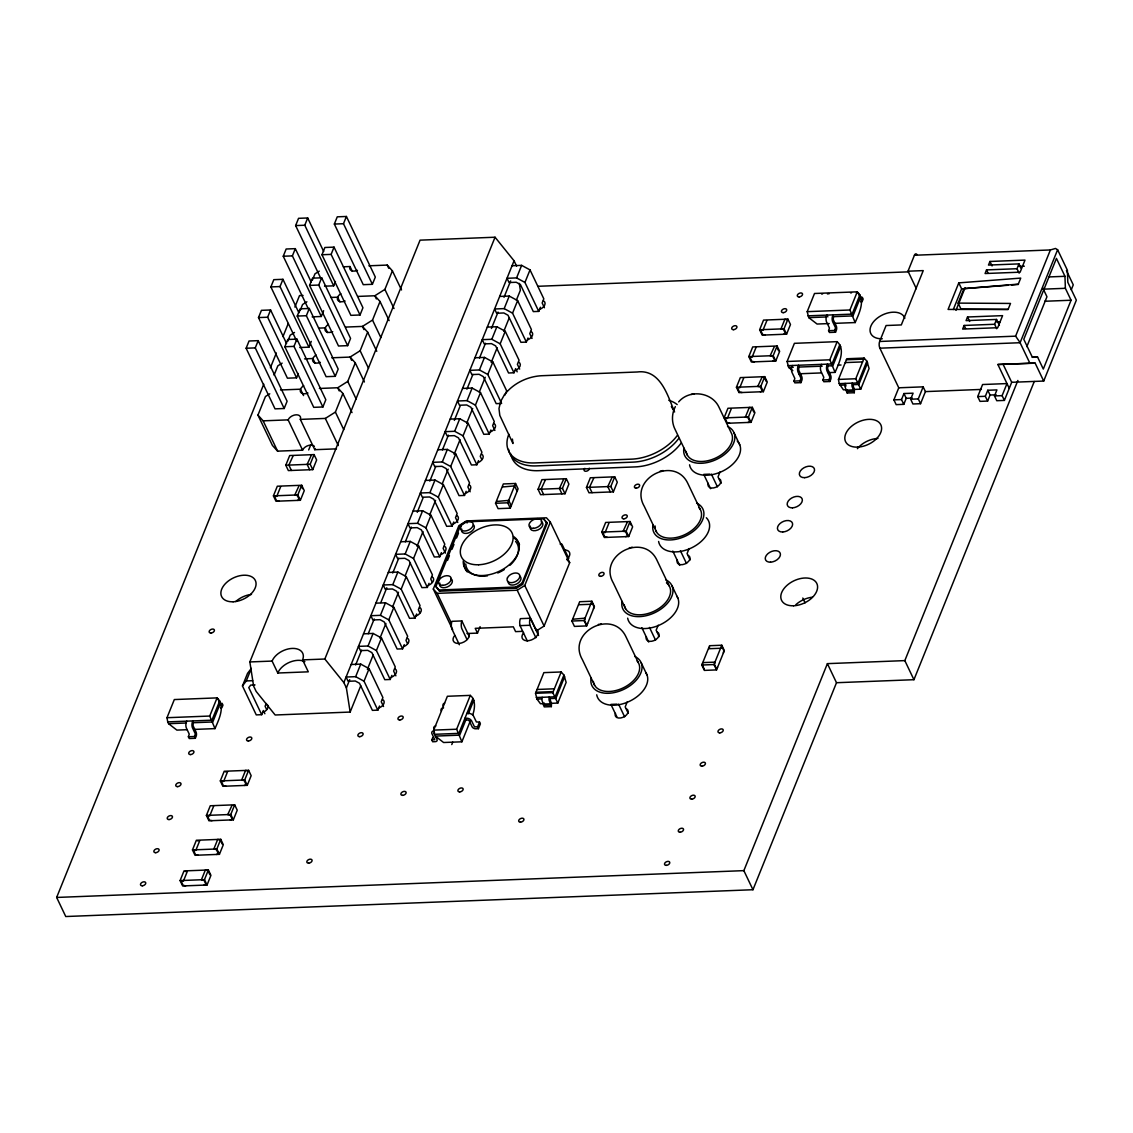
<?xml version="1.0" encoding="UTF-8"?>
<svg xmlns="http://www.w3.org/2000/svg" width="1133" height="1133" viewBox="0 0 1133 1133"><rect width="100%" height="100%" fill="white"/><g stroke="black" fill="none" stroke-linecap="round" stroke-linejoin="round"><path stroke-width="1.5" d="M847.611 391.352L847.201 393.009L854.282 392.726L854.438 389.455A3.399 1.501 87.8 0 0 854.098 388.633L852.186 383.138L851.945 385.985L854.282 392.726M500.574 401.748L498.987 408.546L499.809 415.429L512.966 443.527L512.413 439.066M246.13 348.256L249.048 341.005L258.197 340.651L287.102 401.252L284.185 408.503L275.036 408.857L246.13 348.256L255.265 347.888L258.197 340.651M298.305 373.479L296.549 377.827L287.414 378.181L258.494 317.58L261.426 310.343L270.575 309.975L286.55 343.469M296.733 341.146L270.872 286.918L273.804 279.667L282.938 279.313L298.914 312.807M308.36 308.884L283.25 256.242L286.167 249.005L295.316 248.651L311.292 282.145M320.724 278.208L295.628 225.58L298.546 218.329L307.694 217.975L323.67 251.469M296.549 377.827L267.643 317.226L270.575 309.975M299.778 347.519L308.927 347.165L280.021 286.564L282.938 279.313M312.156 316.858L321.305 316.489L292.399 255.888L295.316 248.651M324.534 286.182L333.683 285.828L304.777 225.226L307.694 217.975M1017.887 380.461L904.828 660.61L827.402 663.641L836.494 682.717L752.963 889.731L65.756 916.526L56.65 897.449L263.777 384.158M270.39 367.758L276.353 352.986M282.967 336.6L288.264 323.471M294.877 307.071L299.509 295.6L303.049 295.458M284.836 346.74L287.768 339.489L296.917 339.135L325.822 399.737L322.891 406.988L313.742 407.342L284.836 346.74L293.985 346.386L296.917 339.135M297.214 316.079L300.146 308.827L309.281 308.473L338.186 369.075L335.269 376.326L326.12 376.68L297.214 316.079L306.363 315.71L309.281 308.473M309.592 285.403L312.51 278.166L321.659 277.797L350.564 338.413L347.647 345.65L338.498 346.004L309.592 285.403L318.741 285.049L321.659 277.797M321.97 254.741L324.888 247.49L334.037 247.136L362.942 307.737L360.025 314.988L350.876 315.342L321.97 254.741L331.119 254.387L334.037 247.136M334.348 224.065L337.266 216.828L346.415 216.474L375.32 277.075L372.389 284.312L363.254 284.68L334.348 224.065L343.483 223.711L346.415 216.474M314.379 446.345A6.798 4.263 -25.5 0 0 308.162 445.566A6.798 4.263 -25.5 0 0 302.596 450.169L277.599 451.146L272.416 445.411L257.956 415.103L265.462 396.508L269.767 393.802M274.087 375.136L277.84 365.846L282.145 363.126M287.711 341.373L290.204 335.184L294.523 332.465M300.089 310.711L302.582 304.508L306.901 301.789M312.453 280.035L314.96 273.846L319.265 271.127M308.927 347.165L311.263 341.373M321.305 316.489L323.641 310.697M333.683 285.828L335.439 281.48M187.271 729.694L176.875 730.105L168.59 723.69L167.741 721.891L166.99 717.713L174.326 699.557L217.069 697.886C225.864 705.958 218.726 719.781 214.987 728.618L194.196 729.425M273.421 495.872L277.316 486.213L301.704 485.264L304.267 490.631L300.372 500.29L275.985 501.239L273.421 495.872L297.809 494.923L301.704 485.264M285.799 465.21L289.694 455.551L314.082 454.588L316.645 459.97L312.75 469.629L288.363 470.577L285.799 465.21L310.187 464.261L314.082 454.588M186.789 721.154L186.152 722.783A4.249 1.869 87.8 0 0 186.336 727.952L189.239 734.113L188.375 736.747L189.239 738.532L195.329 738.291L196.179 736.181A2.974 1.303 87.8 0 0 196.037 731.975L193.332 726.31A1.7 0.751 87.8 0 1 193.247 723.916L192.893 720.914L192.256 722.542A4.249 1.869 87.8 0 0 192.426 727.712L195.343 733.887L194.479 736.507L195.329 738.291M308.686 449.928L310.64 445.099M214.987 728.618L209.732 716.042L217.069 697.886M257.956 415.103L263.139 420.839L288.136 419.876A6.798 4.263 -25.5 0 1 296.18 414.805A6.798 4.263 -25.5 0 1 300.33 419.394L325.327 418.417L335.396 412.086L342.888 393.491L337.705 387.755L319.379 388.463M339.234 390.942L337.705 387.755L347.76 381.424L355.266 362.829L350.083 357.079L331.757 357.801M351.598 360.28L350.083 357.079L360.138 350.748L367.644 332.153L362.461 326.417L345.792 327.069M363.976 329.604L362.461 326.417L372.516 320.087L380.022 301.491L374.839 295.755L358.17 296.407M376.354 298.942L374.839 295.755L384.894 289.411L392.386 270.829L387.203 265.08L368.876 265.802M219.731 700.86L211.942 720.177L167.741 721.891M220.595 702.644L212.792 721.962L193.743 722.712M360.747 685.805L350.154 712.062L275.163 714.994L256.157 691.427L253.622 686.102L249.855 661.941L420.06 240.154L495.05 237.222L514.056 260.788L516.591 266.113M242.462 685.947L247.532 673.384L251.342 668.385L246.286 680.933L242.462 685.947L256.27 714.895L261.695 714.682L263.352 710.547L264.867 713.733M180.09 880.582L183.999 870.923L208.387 869.974L210.936 875.342L207.042 885L182.654 885.949L180.09 880.582L204.478 879.633L208.387 869.974M192.468 849.92L196.363 840.261L220.751 839.312L223.314 844.68L219.42 854.339L195.032 855.288L192.468 849.92L216.856 848.971L220.751 839.312M206.39 815.42L210.285 805.761L234.673 804.812L237.236 810.18L233.341 819.839L208.954 820.788L206.39 815.42L230.778 814.471L234.673 804.812M220.312 780.92L224.207 771.261L248.609 770.313L251.158 775.68L247.263 785.339L222.875 786.288L220.312 780.92L244.7 779.971L248.609 770.313M266.198 703.494L265.094 706.256L266.609 709.428M350.154 712.062L346.386 687.901L343.851 682.59L324.845 659.024L495.05 237.222M343.851 682.59L514.056 260.788M346.386 687.901L349.7 679.701M355.663 664.929L361.625 650.158M368.239 633.744L374.202 618.972M380.83 602.558L386.792 587.786M392.754 573.015L398.717 558.243M405.331 541.843L411.293 527.072M417.256 512.3L423.218 497.529M429.832 481.114L435.794 466.343M442.422 449.928L448.385 435.157M454.347 420.385L460.31 405.614M466.923 389.2L472.886 374.428M479.514 358.014L485.476 343.242M491.425 328.485L498.053 312.071M504.015 297.299L510.643 280.885M379.513 706.015L377.841 710.15L372.417 710.363L359.501 683.27L355.309 681.004L348.114 681.287L346.089 677.038L355.663 676.67L360.733 664.108L369.103 668.654L382.912 697.588L381.24 701.724L383.521 706.496M391.876 675.353L390.219 679.474L384.781 679.687L371.865 652.608L367.687 650.342L360.492 650.625L358.467 646.376L368.041 646.008L373.097 633.446L381.481 637.978L395.275 666.926L393.618 671.048L395.884 675.82M404.254 644.677L402.583 648.812L397.159 649.025L384.243 621.946L380.065 619.68L372.87 619.949L370.845 615.715L380.405 615.332L385.475 602.784L393.845 607.316L407.653 636.25L405.996 640.386L407.512 643.572M416.647 613.973L414.975 618.108L409.551 618.321L396.635 591.228L392.457 588.962L385.262 589.245L383.237 584.996L392.797 584.628L397.867 572.066L406.237 576.598L420.046 605.546L418.389 609.681L419.904 612.854M429.025 583.311L427.353 587.432L421.929 587.645L409.013 560.566L404.821 558.3L397.626 558.583L395.601 554.334L405.175 553.966L410.245 541.404L418.615 545.936L432.424 574.884L430.752 579.005L432.268 582.192M441.403 552.635L439.731 556.77L434.307 556.983L421.391 529.904L417.199 527.638L410.004 527.907L407.979 523.673L417.553 523.29L422.623 510.742L430.993 515.274L444.802 544.208L443.13 548.344L445.411 553.116M453.766 521.973L452.109 526.094L446.685 526.307L433.769 499.228L429.577 496.962L422.382 497.245L420.357 492.997L429.931 492.628L435.001 480.066L443.371 484.598L457.18 513.546L455.508 517.668L457.789 522.44M466.145 491.311L464.488 495.433L459.049 495.645L446.133 468.566L441.955 466.3L434.76 466.584L432.735 462.335L442.309 461.952L447.365 449.404L455.749 453.936L469.544 482.87L467.887 487.006L470.153 491.779M478.523 460.635L476.851 464.771L471.427 464.983L458.511 437.89L454.333 435.624L447.138 435.908L445.113 431.659L454.673 431.291L459.743 418.728L468.113 423.275L481.922 452.209L480.265 456.344L481.78 459.516M490.901 429.974L489.229 434.095L483.805 434.307L470.889 407.229L466.697 404.963L459.502 405.246L457.477 400.997L467.051 400.629L472.121 388.067L480.491 392.599L494.3 421.547L492.628 425.668L494.909 430.441M479.429 369.953L487.799 374.485L501.607 403.433L496.183 403.645L483.267 376.567L479.075 374.301L471.88 374.57L469.855 370.335L479.429 369.953L484.499 357.405L492.869 361.937L506.678 390.871L505.006 395.006M517.172 371.822L515.642 368.636L513.985 372.771L508.561 372.984L495.645 345.891L491.453 343.625L484.258 343.908L482.233 339.659L491.807 339.291L496.877 326.729L505.247 331.261L519.056 360.209L517.384 364.344L519.665 369.103M528.02 337.974L526.363 342.095L520.925 342.308L508.009 315.229L503.831 312.963L496.636 313.246L494.611 308.997L504.185 308.615L509.241 296.067L517.625 300.599L531.419 329.547L529.762 333.668L532.028 338.441M540.413 307.255L538.756 311.391L533.317 311.603L520.401 284.525L516.223 282.259L509.029 282.528L507.003 278.279L516.577 277.911L521.633 265.363L530.017 269.895L543.812 298.829L542.155 302.964L544.421 307.737M367.375 669.391L373.324 654.619M379.952 638.205L385.914 623.433M392.542 607.019L398.49 592.247M405.118 575.847L410.415 562.719M417.043 546.304L423.006 531.533M429.619 515.118L435.582 500.347M442.21 483.933L448.172 469.161M454.135 454.39L460.083 439.618M466.711 423.204L472.673 408.432M479.301 392.018L485.25 377.261M491.212 362.489L497.175 347.718M503.803 331.303L509.099 318.175M516.379 300.118L520.359 290.275L519.282 283.363M377.841 710.15L364.033 681.202L369.103 668.654M390.219 679.474L376.411 650.54L381.481 637.978M402.583 648.812L388.789 619.864L393.845 607.316M414.975 618.108L401.181 589.16L406.237 576.598M427.353 587.432L413.545 558.498L418.615 545.936M439.731 556.77L425.923 527.822L430.993 515.274M452.109 526.094L438.301 497.16L443.371 484.598M464.488 495.433L450.679 466.499L455.749 453.936M476.851 464.771L463.057 435.823L468.113 423.275M489.229 434.095L475.421 405.161L480.491 392.599M487.799 374.485L492.869 361.937M513.985 372.771L500.177 343.823L505.247 331.261M526.363 342.095L512.555 313.161L517.625 300.599M538.756 311.391L524.947 282.443L530.017 269.895M433.302 589.061L458.879 525.67L466.428 520.925L546.446 517.795L550.341 522.101L569.687 562.662L544.109 626.053L536.56 630.798L517.215 590.236L437.182 593.366L433.302 589.061L452.648 629.622M468.269 521.746L543.5 518.801L546.602 522.228L547.168 523.404L522.554 584.387L516.535 588.183L439.562 591.185L435.908 586.568L460.522 525.585L466.527 521.803L467.079 522.979M447.478 560.467L449.419 555.652M452.01 549.236L453.951 544.421M456.542 538.005L458.483 533.19M495.532 503.279L503.335 483.961L515.529 483.479L518.093 488.847L510.289 508.165L498.095 508.646L495.532 503.279L507.726 502.797L515.529 483.479M472.971 698.353L458.851 733.363L434.463 734.311L433.712 730.119L447.379 696.271L470.308 695.379C476.002 699.897 474.84 708.762 472.787 714.796M434.562 732.725A1.7 1.091 22 0 0 434.293 733.787L436.998 739.452A2.974 1.912 22 0 1 435.327 741.648L432.65 741.747L431.8 739.962L432.778 737.555M467.008 633.517L477.489 633.106L480.095 626.662M538.048 489.314L541.942 479.656L566.33 478.707L568.893 484.074L564.999 493.733L540.611 494.682L538.048 489.314L562.435 488.365L566.33 478.707M466.881 713.436L468.92 713.379A4.249 2.733 22 0 1 473.424 715.829L476.398 721.962L479.542 722.061L477.588 726.89L474.486 726.82L471.484 720.659A4.249 2.733 22 0 0 466.966 718.209L464.941 718.265L465.79 720.064L459.701 735.147L435.313 736.096L443.598 742.512L461.896 741.803L456.641 729.227L470.308 695.379M451.77 744.579L452.747 742.157M468.354 713.719L473.835 700.137M435.908 586.568L439.009 590.01L515.982 587.007L522.001 583.212L546.602 522.228M517.215 590.236L524.749 585.492L550.341 522.101M461.896 741.803L470.223 721.154M465.79 720.064L467.32 719.993A1.7 1.091 22 0 1 469.402 721.126L472.107 726.805A2.974 1.912 22 0 0 475.775 728.788L478.438 728.675L480.392 723.845L479.542 722.061M586.441 487.431L590.335 477.772L614.723 476.823L617.287 482.191L613.392 491.849L589.004 492.798L586.441 487.431L610.829 486.482L614.723 476.823M543.967 703.607L540.498 703.749L537 699.103L535.527 693.311L543.868 672.634L561.175 671.968L563.922 675.041L566.146 682.392L557.804 703.069L550.879 703.338M601.765 532.113L605.659 522.455L630.047 521.506L632.611 526.873L628.716 536.532L604.328 537.481L601.765 532.113L626.152 531.165L630.047 521.506M571.882 621.04L579.671 601.722L591.865 601.241L594.428 606.608L586.639 625.926L574.445 626.407L571.882 621.04L584.076 620.558L591.865 601.241M542.155 697.305L541.928 700.152L544.251 706.893L551.332 706.624L551.502 703.352A3.399 1.501 87.8 0 0 551.148 702.531L549.236 697.036L549.009 699.868L551.332 706.624M557.804 703.069L552.819 692.645L561.175 671.968M563.922 675.041L555.142 696.795L536.263 697.531M564.659 676.613L555.892 698.367L549.987 698.594M736.422 387.259L740.331 377.601L764.718 376.652L767.282 382.019L763.373 391.678L738.985 392.627L736.422 387.259L760.824 386.311L764.718 376.652M748.8 356.598L752.709 346.939L777.096 345.99L779.646 351.357L775.751 361.016L751.363 361.965L748.8 356.598L773.188 355.649L777.096 345.99M759.634 329.76L763.529 320.101L787.917 319.138L790.48 324.505L786.585 334.164L762.197 335.127L759.634 329.76L784.022 328.797L787.917 319.138M627.229 701.879L625.204 706.907L628.249 713.294M658.174 625.218L656.149 630.231L659.194 636.633M689.105 548.542L687.08 553.57L690.124 559.957M720.05 471.88L718.025 476.894L721.07 483.295M748.446 416.972L752.34 407.314L727.952 408.262L724.058 417.921L748.446 416.972L751.009 422.34L726.621 423.303M751.009 422.34L754.904 412.681L752.34 407.314M792.817 370.661L788.681 367.46L787.081 361.484L794.403 343.327L837.145 341.656C845.954 349.729 838.802 363.551 835.078 372.389L828.152 372.658M829.2 323.571L817.077 324.038L808.778 317.637L807.192 311.66L814.514 293.489L857.256 291.832C866.065 299.905 858.913 313.728 855.174 322.565L834.398 323.372M792.392 365.492L791.755 367.12A4.249 1.869 87.8 0 0 791.939 372.29L794.842 378.45L793.978 381.085L794.842 382.869L800.932 382.628L801.782 380.518A2.974 1.303 87.8 0 0 801.64 376.312L798.935 370.647A1.7 0.751 87.8 0 1 798.864 368.253L798.496 365.251L797.859 366.88A4.249 1.869 87.8 0 0 798.029 372.049L800.946 378.224L800.082 380.844L800.932 382.628M835.517 332.238L834.667 330.454L835.531 327.819L832.628 321.659A4.249 1.869 87.8 0 1 832.443 316.489L833.081 314.861L833.449 317.863A1.7 0.751 87.8 0 0 833.534 320.257L836.225 325.922A2.974 1.303 87.8 0 1 836.381 330.128L835.517 332.238L829.427 332.479L828.577 330.68L829.441 328.06L826.524 321.899A4.249 1.869 87.8 0 1 826.354 316.716L826.977 315.101L827.841 316.886M821.354 364.359L820.717 365.987A4.249 1.869 87.8 0 0 820.901 371.157L823.804 377.331L822.94 379.952L823.804 381.736L829.894 381.495L830.744 379.385A2.974 1.303 87.8 0 0 830.602 375.193L827.897 369.528A1.7 0.751 87.8 0 1 827.826 367.12L827.458 364.118L826.821 365.747A4.249 1.869 87.8 0 0 826.991 370.916L829.908 377.091L829.044 379.711L829.894 381.495M701.78 665.029L709.584 645.711L721.778 645.229L724.341 650.597L716.538 669.915L704.344 670.396L701.78 665.029L713.974 664.547L721.778 645.229M709.626 646.915L708.89 648.727L721.084 648.246L721.82 646.433L723.803 650.611L723.364 653.019M835.078 372.389L829.823 359.812L837.145 341.656M855.174 322.565L849.934 309.989L857.256 291.832M839.822 344.63L832.033 363.948L787.817 365.676M859.933 294.792L852.129 314.124L807.928 315.838M840.672 346.415L832.882 365.732L828.308 365.917M860.783 296.591L852.993 315.909L833.93 316.645M846.903 389.724L843.448 389.851L839.199 383.648L838.462 379.428L846.804 358.75L864.111 358.07L866.858 361.144L869.082 368.494L860.74 389.171L853.815 389.44M847.201 393.009L844.864 386.254L845.105 383.407L845.77 386.311M860.74 389.171L855.769 378.748L864.111 358.07M866.858 361.144L858.078 382.912L839.199 383.648M867.609 362.716L858.828 384.469L852.922 384.696M898.766 387.798L923.154 386.849L925.42 391.607L920.548 403.688L912.929 403.985L910.663 399.213L913.099 393.179L903.95 393.533L906.23 398.306L903.794 404.339L896.161 404.637L893.895 399.864L898.766 387.798L879.874 348.185A4.759 2.096 87.8 0 1 879.647 341.472L886.077 325.525L901.316 324.93L923.239 270.603L908 271.198L916.342 288.688M908 271.198L914.43 255.251A4.759 2.096 87.8 0 1 916.923 254.472M903.794 404.339L901.514 399.567L903.95 393.533M958.787 282.882L948.08 309.436L1008.073 309.479L1010.509 303.446L958.136 303.106L963.971 288.618L1018.298 284.128L1020.734 278.095L958.787 282.882L961.634 288.844L953.306 309.507M920.548 403.688L918.282 398.915L923.154 386.849M955.969 310.329L965.061 287.796M752.963 889.731L743.857 870.64L827.402 663.641M996.544 319.435L994.604 324.265L964.112 325.454L962.653 329.08L997.706 327.706L1002.592 315.64L967.525 316.999L966.067 320.625L996.544 319.435L999.391 325.398M1018.964 263.89L1017.009 268.719L986.531 269.909L985.073 273.535L1020.125 272.175L1024.997 260.094L989.945 261.468L988.472 265.08L1018.964 263.89L1021.102 268.365M977.722 396.592L982.594 384.526L1006.982 383.577L1002.11 395.644L1004.39 400.416L996.771 400.714L994.491 395.941L996.927 389.908L987.778 390.262L985.342 396.295L987.622 401.068L980.003 401.365L977.722 396.592L985.342 396.295M987.622 401.068L990.058 395.035L987.778 390.262M1043.705 381.056L1035.165 363.169L1029.897 363.24L1019.87 342.251L1015.607 336.161L1050.39 249.954L1055.489 248.453L1057.613 249.742L1067.399 270.263L1067.81 282.273L1076.35 300.16L1043.705 381.056L1011.698 382.303L1004.39 400.416M1057.613 249.742L1020.097 342.718L879.874 348.185M1026.838 346.656L1046.963 296.747L1042.7 287.796M836.494 682.717L913.934 679.701L1034.259 381.524M1071.28 289.779L1073.263 284.865L1066.436 270.546M1071.067 300.231L1043.295 369.061L1037.601 357.122L1032.333 357.192L1023.793 339.305L1056.438 258.409L1064.963 276.31L1065.374 288.306L1071.067 300.231L1044.683 301.265M675.353 406.648C671.586 413.701 671.501 422.538 675.197 429.648L687.434 455.296M500.715 401.337L504.298 395.006M861.42 299.466L862.298 297.285L863.162 299.07L862.298 301.194A2.974 1.303 87.8 0 1 860.457 301.208M504.482 394.723C513.263 383.393 527.213 376.567 541.447 375.731L637.228 371.992C660.157 368.947 667.634 395.247 674.333 411.491L674.617 411.973M678.667 401.903C689.275 389.185 711.779 391.961 718.874 406.974L731.111 432.622A24.629 15.465 -25.5 0 1 714.201 458.695A24.629 15.465 -25.5 0 1 686.145 451.458M700.166 509.284L687.929 483.635C674.617 454.815 628.291 478.763 644.266 506.324L656.503 531.972M669.235 585.959L656.998 560.311C643.671 531.476 597.346 555.425 613.321 582.985L625.558 608.633M638.29 662.621L626.053 636.973C612.741 608.152 566.415 632.101 582.39 659.661L594.627 685.309M691.158 394.426L691.98 394.284M692.999 394.086L694.118 393.887M660.227 471.101L661.049 470.946M662.054 470.761L663.173 470.549M629.282 547.763L630.104 547.621M631.123 547.423L632.242 547.225M598.351 624.439L599.173 624.283M600.178 624.099L601.297 623.886M443.584 707.813L443.159 707.856A4.249 2.733 22 0 0 441.105 710.547L441.233 710.887M434.321 730.757L433.911 730.785A4.249 2.733 22 0 0 431.843 733.49L434.732 739.665L431.8 739.962M961.634 288.844L1008.101 285.247M1011.542 284.978L1018.425 284.454M295.628 225.58L304.777 225.226M283.25 256.242L292.399 255.888M343.356 266.793L350.012 266.538A6.798 4.263 -25.5 0 0 357.476 270.362M512.059 265.731L521.633 265.363M914.43 255.251L1050.39 249.954M270.872 286.918L280.021 286.564M1019.077 266.397L1024.331 266.198M537.906 286.295L908.751 271.835M330.978 297.455L337.634 297.2L339.928 301.987M499.681 296.435L509.241 296.067M1049.144 276.919L1064.963 276.31M258.494 317.58L267.643 317.226M1042.516 289.198L1065.374 288.306M318.6 328.131L325.27 327.862L327.55 332.649M807.192 311.66L849.934 309.989M487.303 327.111L496.877 326.729M808.778 317.637L826.226 316.957M787.449 319.775L784.872 319.265L780.977 328.924L783.54 329.434L785.537 333.598L783.54 334.292M996.672 321.942L1000.17 321.8M828.577 330.68L834.667 330.454M304.565 358.864L312.892 358.538L315.172 363.325M879.647 341.472L1015.607 336.161M474.925 357.773L484.499 357.405M787.081 361.484L829.823 359.812M846.393 359.784L863.686 359.119M845.26 362.588L862.553 361.909M1032.333 357.334L1037.601 357.122M837.995 365.138L841.04 365.024M788.681 367.46L793.256 367.276M799.346 367.05L822.204 366.157M280.517 389.979L300.514 389.2L303.559 395.587M1009.262 388.35L997.876 364.486L1029.897 363.24M997.876 364.486L1035.165 363.169M798.694 373.805L821.213 372.927M462.547 388.435L472.121 388.067M793.978 381.085L800.082 380.844M822.94 379.952L829.044 379.711M838.462 379.428L855.769 378.748M839.95 385.206L845.841 384.979M846.549 390.163L853.631 389.894M846.45 391.437L853.531 391.168M925.42 391.607L981.376 389.426M906.23 398.306L912.32 398.065M990.058 395.035L996.162 394.794M893.895 399.864L901.514 399.567M910.663 399.213L918.282 398.915M994.491 395.941L1002.11 395.644M450.169 419.111L459.743 418.728M300.33 419.394L314.79 449.702L336.459 448.852M437.805 449.773L447.365 449.404M425.427 480.434L435.001 480.066M709.839 474.146L703.749 474.387L710.575 488.705M413.049 511.11L422.623 510.742M400.671 541.772L410.245 541.404M388.293 572.448L397.867 572.066M375.901 603.153L385.475 602.784M469.331 636.59L461.853 620.926L451.954 621.323A6.274 2.762 87.8 0 0 451.784 628.773L459.403 644.748M538.515 635.457L530.301 618.25L520.401 618.646A6.104 2.691 87.8 0 0 520.019 625.643L527.468 641.278M520.019 625.643L529.918 625.26L535.881 637.766M363.537 633.814L373.097 633.446M522.582 631.35L515.6 631.619L513.32 626.846L475.223 628.333L477.489 633.106M249.855 661.941L272.104 661.077A16.981 10.664 -25.5 0 1 292.229 648.416A16.981 10.664 -25.5 0 1 302.596 659.888L308.289 671.827L277.797 673.016L272.104 661.077M302.596 659.888L324.845 659.024M351.159 664.49L360.733 664.108M246.286 680.933L252.659 680.692M254.996 684.927L250.69 685.097L248.778 687.589L261.695 714.682M537.07 689.473L554.377 688.793M535.951 692.263L553.244 691.597M535.527 693.311L552.819 692.645M537 699.103L541.432 698.934M166.99 717.713L209.732 716.042M543.613 704.06L550.695 703.791M543.514 705.335L550.596 705.052M617.032 704.159L610.928 704.4L617.003 717.118M168.59 723.69L186.039 723.01M188.375 736.747L194.479 736.507M433.712 730.119L456.641 729.227M225.255 771.828L227.549 771.743L223.654 781.402L221.36 781.487L223.357 785.665L225.92 786.175M248.127 770.936L245.549 770.426L241.655 780.085L244.232 780.595L246.215 784.772L244.218 785.452M197.411 840.828L199.705 840.743L195.811 850.401L193.516 850.486L195.513 854.664L198.077 855.174M185.047 871.489L187.327 871.404L183.433 881.063L181.138 881.148L183.135 885.326L185.699 885.836M56.65 897.449L743.857 870.64M1008.115 309.38L960.982 309.068L958.136 303.106M516.577 277.911L524.947 282.443M504.185 308.615L512.555 313.161M491.807 339.291L500.177 343.823M467.051 400.629L475.421 405.161M454.673 431.291L463.057 435.823M442.309 461.952L450.679 466.499M429.931 492.628L438.301 497.16M417.553 523.29L425.923 527.822M405.175 553.966L413.545 558.498M392.797 584.628L401.181 589.16M380.405 615.332L388.789 619.864M368.041 646.008L376.411 650.54M355.663 676.67L364.033 681.202M861.25 299.494L858.29 293.362A4.249 1.869 87.8 0 0 856.421 292.838M672.464 407.767L671.402 406.492L673.894 410.727M547.168 523.404L543.5 518.801M566.769 559.433L569.687 562.662M1017.009 268.719L1019.148 273.195M989.945 261.468L992.069 265.943M986.531 269.909L987.948 272.897M994.604 324.265L996.728 328.74M1003.158 364.415L1011.698 382.303M967.525 316.999L969.664 321.475M964.112 325.454L965.543 328.443M784.022 328.797L786.585 334.164M766.871 320.568L762.962 330.227L760.682 330.326L762.679 334.49L765.242 335M776.615 346.613L778.598 350.791M774.321 346.698L770.143 355.762L772.72 356.272L774.703 360.45L772.706 361.13M773.188 355.649L775.751 361.016M756.037 347.406L752.142 357.065L749.848 357.164L751.845 361.342L754.408 361.838M904.828 660.61L913.934 679.701M764.237 377.275L766.234 381.453M761.957 377.36L757.765 386.424L760.342 386.934L762.325 391.112L760.328 391.791M760.824 386.311L763.373 391.678M743.659 378.082L739.764 387.741L737.47 387.826L739.467 392.004L742.044 392.514M753.856 412.115L751.859 407.951L749.295 407.441L745.387 417.1L747.964 417.61L749.961 421.773L747.95 422.467M731.281 408.744L727.386 418.403L725.106 418.488L727.089 422.666L729.666 423.175M734.071 432.877L739.75 444.802M802.801 598.054L805.081 602.813M711.368 474.09L717.43 486.822M680.423 550.765L686.499 563.483M672.804 551.063L679.63 565.381M717.515 667.507L716.495 668.725L714.512 664.547L714.951 662.139L702.757 662.607L702.318 665.014L704.301 669.192M713.974 664.547L716.538 669.915M672.195 586.214L677.874 598.139M611.962 477.531L607.784 486.595L610.347 491.963M629.566 522.129L630.897 524.905M610.829 486.482L613.392 491.849M627.285 522.214L623.108 531.278L625.671 531.788L627.668 535.966L625.657 536.645M626.152 531.165L628.716 536.532M593.678 478.253L589.486 487.317L592.049 492.685M608.987 522.936L605.093 532.595L602.813 532.68L604.795 536.858L607.373 537.354M649.492 627.427L655.554 640.159M641.873 627.724L648.699 642.043M563.568 479.429L559.39 488.493L561.954 493.861M562.435 488.365L564.999 493.733M641.25 662.876L646.943 674.815M545.27 480.137L541.092 489.201L543.656 494.569M593.451 609.03L593.904 606.622L591.908 602.444L591.185 604.257L578.991 604.725M568.78 558.442L562.067 544.378A6.104 2.691 87.8 0 0 560.155 544.137M587.602 623.518L586.597 624.736L584.6 620.558L585.053 618.151L573.142 619.213M584.076 620.558L586.639 625.926M517.115 491.269L514.552 485.901L502.641 486.963M618.547 704.103L624.623 716.821M511.266 505.757L508.703 500.389L496.792 501.452M507.726 502.797L510.289 508.165M392.386 270.829L401.521 289.963M387.203 265.08L388.732 268.266M384.894 289.411L394.015 308.558M524.749 585.492L544.109 626.053M522.001 583.212L522.554 584.387M343.483 223.711L372.389 284.312M380.022 301.491L389.143 320.625M515.982 587.007L516.535 588.183M350.012 266.538L352.292 271.325M372.516 320.087L380.886 337.634M331.119 254.387L360.025 314.988M460.522 525.585L461.074 526.76M367.644 332.153L376.765 351.301M360.138 350.748L368.508 368.296M318.741 285.049L347.647 345.65M355.266 362.829L364.401 381.963M347.76 381.424L356.13 398.958M467.023 639.579L461.697 628.39A6.274 2.762 87.8 0 1 461.853 620.926M439.009 590.01L439.562 591.185M306.363 315.71L335.269 376.326M342.888 393.491L352.023 412.624M437.182 593.366L451.331 623.008M335.396 412.086L343.752 429.634M477.588 726.89L478.438 728.675M293.985 346.386L322.891 406.988M325.327 418.417L338.257 445.538M311.32 455.31L307.142 464.374L309.706 469.742M255.265 347.888L284.185 408.503M310.187 464.261L312.75 469.629M288.136 419.876L302.596 450.169M293.036 456.018L288.844 465.082L291.408 470.45M301.236 485.887L302.553 488.677M298.942 485.972L294.764 495.036L297.342 495.546L299.324 499.724L297.328 500.404M263.139 420.839L277.599 451.146M297.809 494.923L300.372 500.29M280.658 486.694L276.764 496.353L274.469 496.438L276.466 500.616L279.03 501.126M244.7 779.971L247.263 785.339M231.911 805.535L227.733 814.599L230.296 815.094L232.293 819.272L230.296 819.966M230.778 814.471L233.341 819.839M213.627 806.243L209.718 815.902L207.438 815.987L209.435 820.165L211.998 820.674M222.266 844.113L220.284 839.935L217.706 839.426L213.811 849.084L216.389 849.594L218.372 853.772L216.375 854.452M216.856 848.971L219.42 854.339M209.902 874.775L207.906 870.597L205.328 870.102L201.433 879.76L204.011 880.256L205.994 884.434L203.997 885.128M204.478 879.633L207.042 885M443.187 706.057L443.06 705.717A4.249 2.733 22 0 1 444.66 703.111M433.925 728.986L433.797 728.661A4.249 2.733 22 0 1 435.851 725.956M688.326 555.453A6.897 4.334 -25.5 0 1 684.899 563.951A6.897 4.334 -25.5 0 1 677.336 560.056M564.22 549.987A8.625 5.424 -25.5 0 1 567.208 558.923M536.065 629.169A8.625 5.424 -25.5 0 1 535.867 637.128A8.625 5.424 -25.5 0 1 524.706 640.386A8.625 5.424 -25.5 0 1 523.63 632.809M469.076 633.998A8.625 5.424 -25.5 0 1 459.332 643.417A8.625 5.424 -25.5 0 1 454.715 635.5M626.45 708.791A6.897 4.334 -25.5 0 1 623.037 717.288A6.897 4.334 -25.5 0 1 615.46 713.393M266.368 703.975A6.897 4.334 -25.5 0 1 262.941 712.473M719.271 478.792A6.897 4.334 -25.5 0 1 715.844 487.275A6.897 4.334 -25.5 0 1 708.281 483.394M518.645 362.107A6.897 4.334 -25.5 0 1 515.218 370.59M493.889 423.445A6.897 4.334 -25.5 0 1 490.462 431.928M481.525 454.106A6.897 4.334 -25.5 0 1 478.098 462.604M882.281 338.753A18.68 11.727 -25.5 0 1 875.795 319.407A18.68 11.727 -25.5 0 1 904.842 318.274M589.259 468.198A2.804 1.756 -25.5 0 1 585.874 471.271A2.804 1.756 -25.5 0 1 584.897 468.368M657.395 632.129A6.897 4.334 -25.5 0 1 653.968 640.612A6.897 4.334 -25.5 0 1 646.405 636.732M382.515 699.443A6.897 4.334 -25.5 0 1 379.088 707.941M394.893 668.782A6.897 4.334 -25.5 0 1 391.466 677.265M407.271 638.106A6.897 4.334 -25.5 0 1 403.844 646.603M419.649 607.444A6.897 4.334 -25.5 0 1 416.222 615.941M432.013 576.782A6.897 4.334 -25.5 0 1 428.586 585.265M444.391 546.106A6.897 4.334 -25.5 0 1 440.964 554.604M456.769 515.444A6.897 4.334 -25.5 0 1 453.342 523.928M469.147 484.782A6.897 4.334 -25.5 0 1 465.72 493.266M531.023 331.445A6.897 4.334 -25.5 0 1 527.596 339.928M543.401 300.769A6.897 4.334 -25.5 0 1 539.974 309.267M235.735 601.524A18.68 11.727 -25.5 0 1 251.498 594.414M795.918 604.625A19.53 12.265 -25.5 0 1 812.389 597.204M857.384 448.668A19.53 12.265 -25.5 0 1 877.919 438.443M706.326 517.753A27.178 17.066 -25.5 0 1 692.008 547.65A27.178 17.066 -25.5 0 1 658.599 541.475M696.611 503.109A27.178 17.066 -25.5 0 1 686.315 535.711A27.178 17.066 -25.5 0 1 652.976 524.806M698.962 507.641A24.629 15.465 -25.5 0 1 686.187 533.997A24.629 15.465 -25.5 0 1 655.653 530.131M655.214 528.12A24.629 15.465 -25.5 0 1 655.157 525.995M529.918 625.26A6.104 2.691 87.8 0 1 530.301 618.25M473.467 524.848A6.798 4.263 -25.5 0 1 474.104 528.12L473.467 529.38A6.798 4.263 -25.5 0 1 466.258 533.388L464.714 533.346A6.798 4.263 -25.5 0 1 461.74 529.04M519.523 576.046A6.798 4.263 -25.5 0 1 520.968 578.977L520.585 580.223A6.798 4.263 -25.5 0 1 513.985 584.897L512.357 585.067A6.798 4.263 -25.5 0 1 508.221 581.484M513.532 536.49A29.727 18.666 -25.5 0 1 499.568 571.117A29.727 18.666 -25.5 0 1 463.284 560.877M450.736 578.609A6.798 4.263 -25.5 0 1 447.365 586.965A6.798 4.263 -25.5 0 1 439.901 583.141M541.248 521.605A6.798 4.263 -25.5 0 1 537.878 529.961A6.798 4.263 -25.5 0 1 530.414 526.137M467.235 571.91A29.727 18.666 -25.5 0 1 464.148 562.704M514.41 538.317A29.727 18.666 -25.5 0 1 519.495 544.761M515.6 541.447A28.028 17.604 -25.5 0 1 509.892 565.339M504.227 569.616A28.028 17.604 -25.5 0 1 497.741 572.986M487.445 575.847A28.028 17.604 -25.5 0 1 465.748 563.965M220.397 707.516A2.974 1.303 87.8 0 0 222.11 707.247L222.96 705.137L222.11 703.338L221.062 705.547L218.102 699.429A4.249 1.869 87.8 0 0 216.927 698.565M677.407 435.341A42.459 26.668 -25.5 0 1 631.563 459.148L534.776 462.93A42.459 26.668 -25.5 0 1 508.844 434.236M668.767 400.261A42.459 26.668 -25.5 0 1 677.194 404.58M678.823 438.329A42.459 26.668 -25.5 0 1 632.993 462.137L536.192 465.904A42.459 26.668 -25.5 0 1 508.604 449.362M681.103 443.102A42.459 26.668 -25.5 0 1 635.259 466.909L538.472 470.677A42.459 26.668 -25.5 0 1 510.884 454.135M645.895 672.832A27.178 17.066 -25.5 0 1 628.532 701.738A27.178 17.066 -25.5 0 1 596.723 694.812M634.735 656.446A27.178 17.066 -25.5 0 1 624.439 689.048A27.178 17.066 -25.5 0 1 591.1 678.143M637.086 660.978A24.629 15.465 -25.5 0 1 622.867 688.043A24.629 15.465 -25.5 0 1 593.338 681.457M737.257 441.077A27.178 17.066 -25.5 0 1 722.953 470.974A27.178 17.066 -25.5 0 1 689.544 464.813M727.556 426.433A27.178 17.066 -25.5 0 1 717.26 459.049A27.178 17.066 -25.5 0 1 683.921 448.13M345.098 301.024A6.798 4.263 -25.5 0 1 337.719 300.089A6.798 4.263 -25.5 0 1 340.806 293.716M332.72 331.7A6.798 4.263 -25.5 0 1 325.341 330.765A6.798 4.263 -25.5 0 1 328.428 324.378M307.978 393.024A6.798 4.263 -25.5 0 1 300.585 392.089A6.798 4.263 -25.5 0 1 303.672 385.716M315.087 448.456A6.798 4.263 -25.5 0 1 314.79 449.702M320.342 362.362A6.798 4.263 -25.5 0 1 312.963 361.427A6.798 4.263 -25.5 0 1 316.05 355.054M277.797 673.016A16.981 10.664 -25.5 0 1 304.89 661.658M827.458 293.971A4.249 1.869 87.8 0 1 828.889 293.943M821.581 294.028A4.249 1.869 87.8 0 1 822.558 294.014M850.543 292.895A4.249 1.869 87.8 0 1 851.506 292.881M544.208 703.055A3.399 1.501 87.8 0 1 544.421 703.635M676.84 596.17A27.178 17.066 -25.5 0 1 659.463 625.076A27.178 17.066 -25.5 0 1 627.668 618.151M665.68 579.77A27.178 17.066 -25.5 0 1 655.384 612.386A27.178 17.066 -25.5 0 1 622.045 601.467M666.459 582.886A24.629 15.465 -25.5 0 1 655.242 610.659A24.629 15.465 -25.5 0 1 624.269 604.795M507.457 577.844L507.074 579.09A6.798 4.263 -25.5 0 0 511.21 582.674L512.838 582.504A6.798 4.263 -25.5 0 0 519.438 577.83L519.82 576.584A6.798 4.263 -25.5 0 0 515.685 573.001L514.056 573.171A6.798 4.263 -25.5 0 0 507.457 577.844M461.244 525.386L460.593 526.647A6.798 4.263 -25.5 0 0 463.567 530.952L465.111 530.995A6.798 4.263 -25.5 0 0 472.319 526.987L472.957 525.726A6.798 4.263 -25.5 0 0 469.983 521.407L468.439 521.364A6.798 4.263 -25.5 0 0 461.244 525.386M666.346 865.357A2.804 1.756 -25.5 0 0 669.73 862.284A2.804 1.756 -25.5 0 0 665.368 862.454A2.804 1.756 -25.5 0 0 666.346 865.357M733.518 329.675A2.804 1.756 -25.5 0 0 736.903 326.601A2.804 1.756 -25.5 0 0 732.541 326.771A2.804 1.756 -25.5 0 0 733.518 329.675M799.119 296.931A2.804 1.756 -25.5 0 0 802.504 293.858A2.804 1.756 -25.5 0 0 798.142 294.028A2.804 1.756 -25.5 0 0 799.119 296.931M783.271 312.651A2.804 1.756 -25.5 0 0 786.656 309.578A2.804 1.756 -25.5 0 0 782.294 309.748A2.804 1.756 -25.5 0 0 783.271 312.651M233.115 601.779A18.68 11.727 -25.5 0 0 255.676 581.3A18.68 11.727 -25.5 0 0 226.628 582.433A18.68 11.727 -25.5 0 0 233.115 601.779M701.993 766.177A2.804 1.756 -25.5 0 0 705.377 763.104A2.804 1.756 -25.5 0 0 701.015 763.274A2.804 1.756 -25.5 0 0 701.993 766.177M177.584 786.628A2.804 1.756 -25.5 0 0 180.968 783.554A2.804 1.756 -25.5 0 0 176.606 783.724A2.804 1.756 -25.5 0 0 177.584 786.628M210.979 633.035A2.804 1.756 -25.5 0 0 214.364 629.962A2.804 1.756 -25.5 0 0 210.002 630.132A2.804 1.756 -25.5 0 0 210.979 633.035M402.697 795.352A2.804 1.756 -25.5 0 0 406.081 792.279A2.804 1.756 -25.5 0 0 401.733 792.449A2.804 1.756 -25.5 0 0 402.697 795.352M399.765 720.007A2.804 1.756 -25.5 0 0 403.15 716.934A2.804 1.756 -25.5 0 0 398.802 717.104A2.804 1.756 -25.5 0 0 399.765 720.007M142.319 885.794A2.804 1.756 -25.5 0 0 145.704 882.72A2.804 1.756 -25.5 0 0 141.342 882.89A2.804 1.756 -25.5 0 0 142.319 885.794M459.715 791.91A2.804 1.756 -25.5 0 0 463.1 788.837A2.804 1.756 -25.5 0 0 458.752 789.007A2.804 1.756 -25.5 0 0 459.715 791.91M520.5 822.161A2.804 1.756 -25.5 0 0 523.885 819.088A2.804 1.756 -25.5 0 0 519.537 819.258A2.804 1.756 -25.5 0 0 520.5 822.161M719.809 732.881A2.804 1.756 -25.5 0 0 723.194 729.808A2.804 1.756 -25.5 0 0 718.832 729.978A2.804 1.756 -25.5 0 0 719.809 732.881M190.514 754.578A2.804 1.756 -25.5 0 0 193.899 751.505A2.804 1.756 -25.5 0 0 189.551 751.675A2.804 1.756 -25.5 0 0 190.514 754.578M623.844 518.829A2.804 1.756 -25.5 0 0 627.229 515.756A2.804 1.756 -25.5 0 0 622.881 515.926A2.804 1.756 -25.5 0 0 623.844 518.829M600.646 576.343A2.804 1.756 -25.5 0 0 604.031 573.27A2.804 1.756 -25.5 0 0 599.669 573.44A2.804 1.756 -25.5 0 0 600.646 576.343M636.222 488.167A2.804 1.756 -25.5 0 0 639.607 485.094A2.804 1.756 -25.5 0 0 635.259 485.264A2.804 1.756 -25.5 0 0 636.222 488.167M680.112 832.217A2.804 1.756 -25.5 0 0 683.496 829.144A2.804 1.756 -25.5 0 0 679.134 829.314A2.804 1.756 -25.5 0 0 680.112 832.217M155.688 852.682A2.804 1.756 -25.5 0 0 159.073 849.608A2.804 1.756 -25.5 0 0 154.711 849.778A2.804 1.756 -25.5 0 0 155.688 852.682M248.382 740.996A2.804 1.756 -25.5 0 0 251.767 737.923A2.804 1.756 -25.5 0 0 247.405 738.093A2.804 1.756 -25.5 0 0 248.382 740.996M308.658 863.162A2.804 1.756 -25.5 0 0 312.042 860.089A2.804 1.756 -25.5 0 0 307.68 860.259A2.804 1.756 -25.5 0 0 308.658 863.162M359.699 736.662A2.804 1.756 -25.5 0 0 363.084 733.589A2.804 1.756 -25.5 0 0 358.722 733.759A2.804 1.756 -25.5 0 0 359.699 736.662M691.739 799.176A2.804 1.756 -25.5 0 0 695.124 796.102A2.804 1.756 -25.5 0 0 690.762 796.272A2.804 1.756 -25.5 0 0 691.739 799.176M169.044 819.556A2.804 1.756 -25.5 0 0 172.428 816.482A2.804 1.756 -25.5 0 0 168.081 816.652A2.804 1.756 -25.5 0 0 169.044 819.556M770.525 562.166A8.073 5.07 -25.5 0 0 780.269 553.315A8.073 5.07 -25.5 0 0 767.721 553.81A8.073 5.07 -25.5 0 0 770.525 562.166M782.705 531.986A8.073 5.07 -25.5 0 0 792.449 523.134A8.073 5.07 -25.5 0 0 779.901 523.63A8.073 5.07 -25.5 0 0 782.705 531.986M792.449 507.839A8.073 5.07 -25.5 0 0 802.192 498.987A8.073 5.07 -25.5 0 0 789.644 499.483A8.073 5.07 -25.5 0 0 792.449 507.839M804.628 477.659A8.073 5.07 -25.5 0 0 814.372 468.807A8.073 5.07 -25.5 0 0 801.824 469.289A8.073 5.07 -25.5 0 0 804.628 477.659M793.582 605.773A19.53 12.265 -25.5 0 0 817.176 584.359A19.53 12.265 -25.5 0 0 786.812 585.534A19.53 12.265 -25.5 0 0 793.582 605.773M857.61 447.124A19.53 12.265 -25.5 0 0 881.191 425.711A19.53 12.265 -25.5 0 0 850.826 426.886A19.53 12.265 -25.5 0 0 857.61 447.124M442.904 585.336A6.798 4.263 -25.5 0 0 451.104 577.887A6.798 4.263 -25.5 0 0 440.553 578.297A6.798 4.263 -25.5 0 0 442.904 585.336M533.416 528.332A6.798 4.263 -25.5 0 0 541.631 520.883A6.798 4.263 -25.5 0 0 531.065 521.293A6.798 4.263 -25.5 0 0 533.416 528.332M478.65 564.758A28.028 17.604 -25.5 0 0 512.498 534.025A28.028 17.604 -25.5 0 0 468.935 535.725A28.028 17.604 -25.5 0 0 478.65 564.758"/></g></svg>
